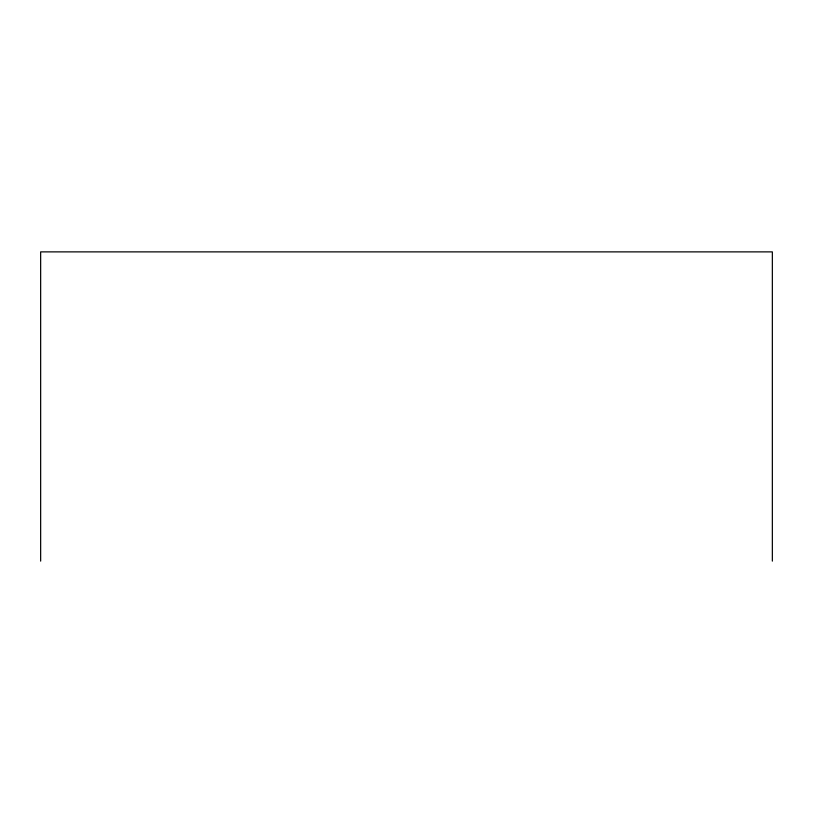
<?xml version="1.0" encoding="UTF-8"?>
<svg xmlns="http://www.w3.org/2000/svg" width="813" height="813" viewBox="0 0 813 813"><rect width="100%" height="100%" fill="white"/><g stroke="black" fill="none" stroke-linecap="round" stroke-linejoin="round"><path stroke-width="1.22" d="M772.35 561.122L772.35 251.878L40.65 251.878L40.65 561.122"/></g></svg>
